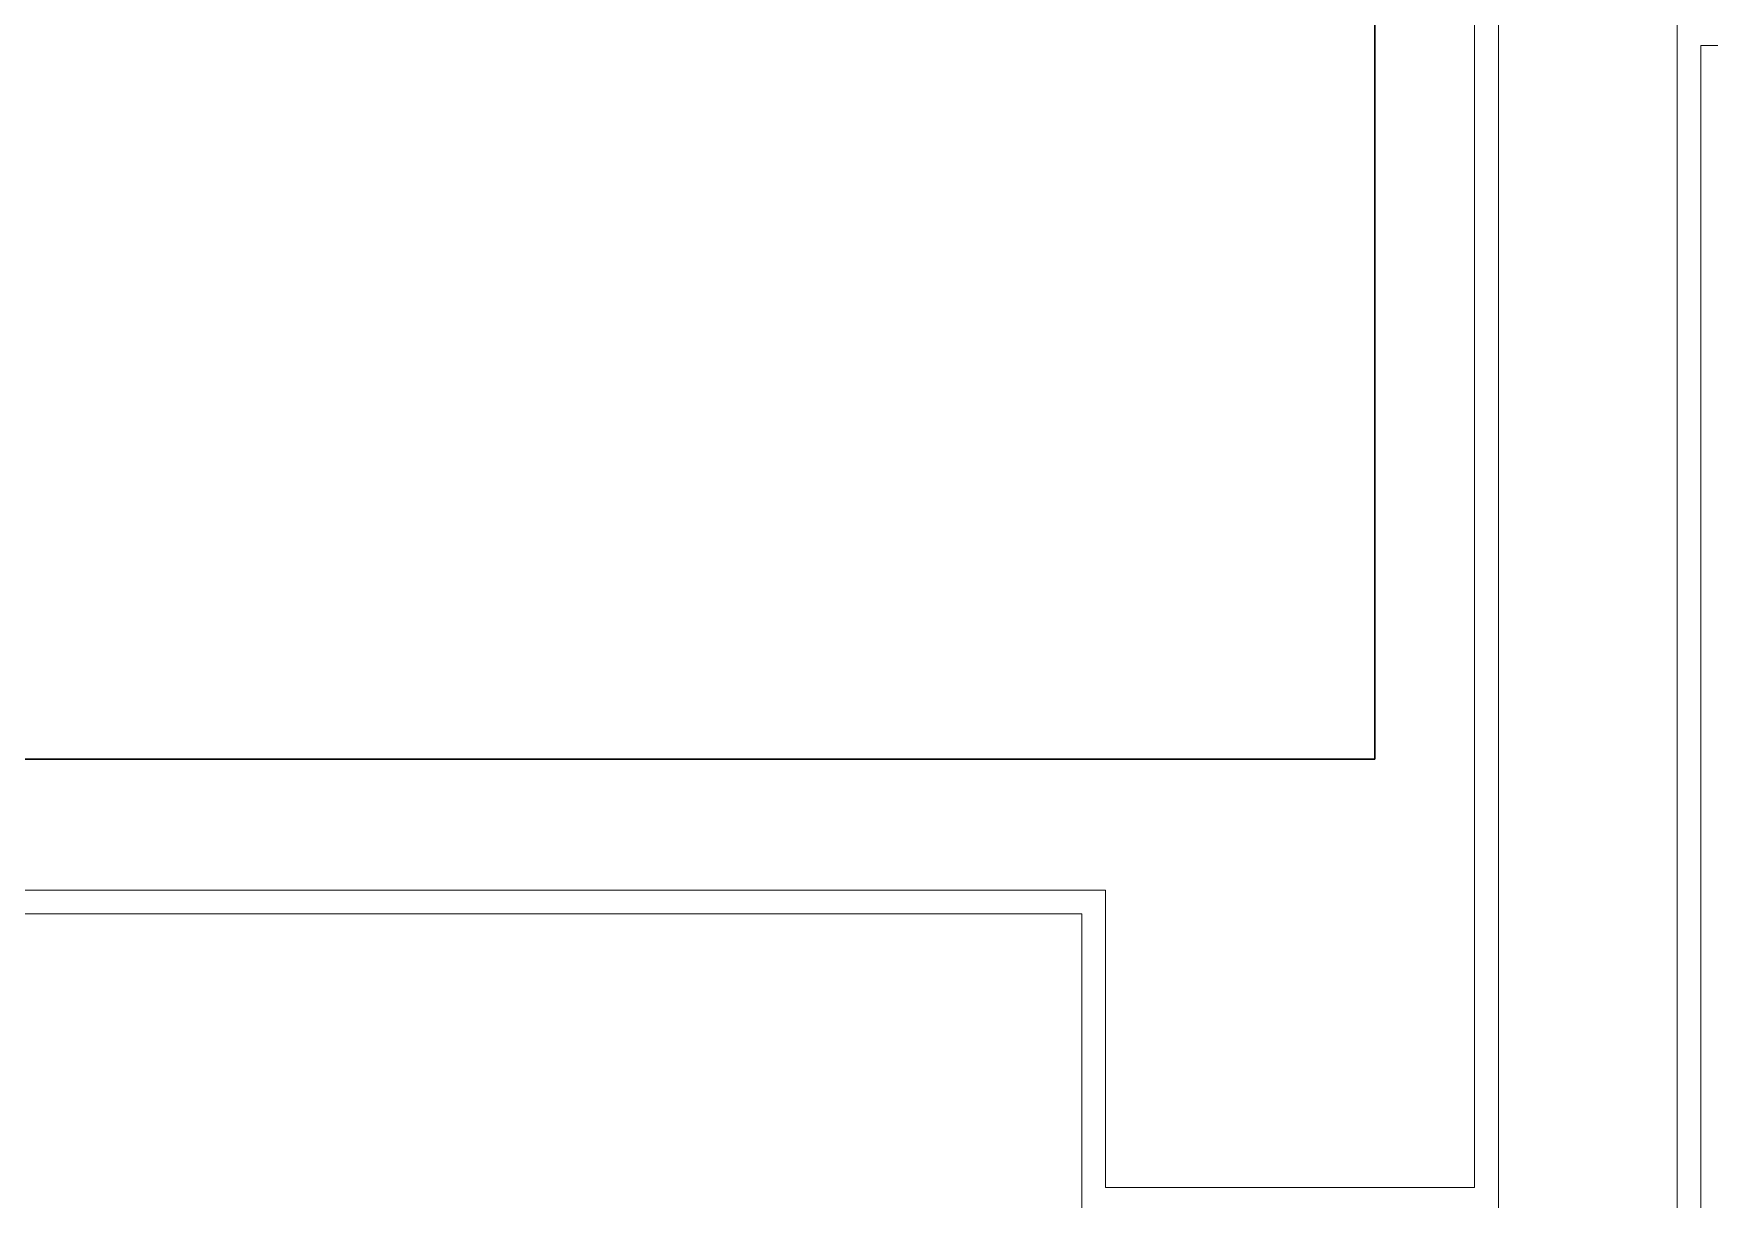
# Model space of a CAD drawing. Extents: x -2012 to 34975, y -1043 to 8321.
# Drawn here: x 17312.8 to 17453.6, y 3558.5 to 3656.5 of the extents above; entities that cross this region are included whole.
import ezdxf

# ---------------------------------------------------------------- set-up
doc = ezdxf.new("R2010")
doc.units = 0
doc.header["$LTSCALE"] = 25
for name, color, linetype, lineweight in [('00', 9, 'Continuous', 9), ('01', 9, 'Continuous', 9), ('14', 9, 'Continuous', 9), ('E-KABLO', 7, 'Continuous', 30)]:
    doc.layers.add(name, color=color, linetype=linetype, lineweight=lineweight)

msp = doc.modelspace()

# ---------------------------------------------------------------- linework, layer by layer
at = {"layer": '00'}
for points in [[(17050.84, 3472.5), (17435.84, 3472.5), (17435.84, 3542.5), (17400.84, 3542.5), (17400.84, 3557.5), (17435.84, 3557.5), (17435.84, 3737.5), (17450.84, 3737.5), (17450.84, 3672.5)], [(17450.84, 3657.5), (17450.84, 3457.4)]]:
    msp.add_lwpolyline(points, dxfattribs=at)
at = {"layer": '01'}
for points in [[(16800.84, 3542.5), (16800.84, 3892.5), (17400.84, 3892.5), (17400.84, 3852.5), (16850.84, 3852.5), (16850.84, 3582.5), (17400.84, 3582.5), (17400.84, 3542.5)], [(17400.84, 3892.5), (16800.84, 3892.5), (16800.84, 3542.5), (17400.84, 3542.5), (17400.84, 3582.5), (16850.84, 3582.5), (16850.84, 3852.5), (17400.84, 3852.5)]]:
    msp.add_lwpolyline(points, close=True, dxfattribs=at)
at = {"layer": '14'}
for points in [[(17598.84, 3870.5), (17452.84, 3870.5), (17452.84, 3845.5), (17433.84, 3845.5), (17433.84, 3870.5), (17402.84, 3870.5), (17402.84, 3850.5), (16852.84, 3850.5), (16852.84, 3584.5), (17402.84, 3584.5), (17402.84, 3559.5), (17433.84, 3559.5), (17433.84, 3739.5), (17452.84, 3739.5), (17452.84, 3674.5), (17484.84, 3674.5)], [(17484.84, 3655.5), (17452.84, 3655.5), (17452.84, 3457.43)]]:
    msp.add_lwpolyline(points, dxfattribs=at)
at = {"layer": 'E-KABLO', "color": 6}
for p, q in [((17425.45, 3595.5), (17425.45, 3798.3)), ((16859.84, 3595.5), (17369.95, 3595.5)), ((17425.45, 3595.5), (17369.95, 3595.5))]:
    msp.add_line(p, q, dxfattribs=at)

doc.saveas('drawing.dxf')
